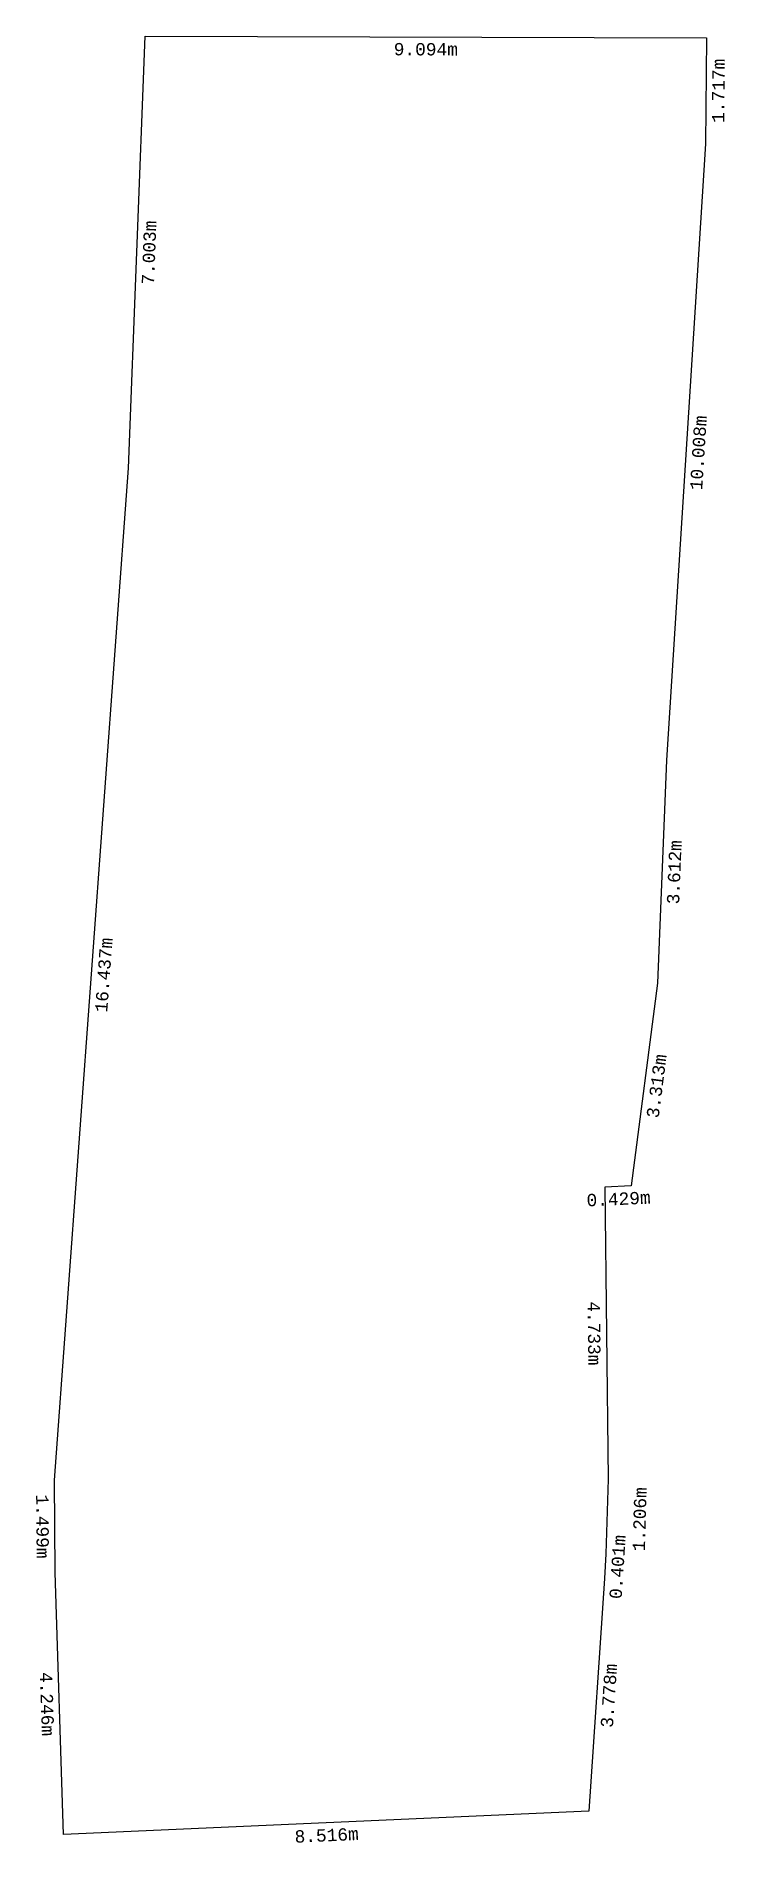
# Model space of a CAD drawing. Header units: millimetres. Extents: x 613704.4 to 613715.5, y 1320310.4 to 1320339.6.
import ezdxf
from ezdxf.enums import TextEntityAlignment as Align

# ---------------------------------------------------------------- set-up
doc = ezdxf.new("R2010")
doc.units = ezdxf.units.MM
doc.styles.add('MONOTXT4', font='monotxt4.shx')

msp = doc.modelspace()

# ---------------------------------------------------------------- linework, layer by layer
msp.add_lwpolyline([(613713.323, 1320310.885), (613704.816, 1320310.504), (613704.683, 1320314.748), (613704.671, 1320316.247), (613705.867, 1320332.64), (613706.138, 1320339.637), (613715.232, 1320339.612), (613715.215, 1320337.895), (613714.583, 1320327.907), (613714.435, 1320324.298), (613714.013, 1320321.012), (613713.584, 1320320.993), (613713.637, 1320316.26), (613713.603, 1320315.054), (613713.577, 1320314.654)], close=True)

# ---------------------------------------------------------------- texts
at = {"color": 2, "style": 'MONOTXT4'}
for s, rotation, p in [('9.094m', 359.8396, (613710.685, 1320339.425)), ('1.717m', 89.4327, (613715.423, 1320338.752)), ('7.003m', 87.7798, (613706.202, 1320336.131)), ('10.008m', 86.3794, (613715.099, 1320332.888)), ('3.612m', 87.6517, (613714.709, 1320326.094)), ('16.437m', 85.8272, (613705.468, 1320324.429)), ('3.313m', 82.6819, (613714.422, 1320322.63)), ('0.429m', 2.5359, (613713.807, 1320320.803)), ('4.733m', 270.6416, (613713.411, 1320318.624)), ('1.499m', 270.4587, (613704.477, 1320315.496)), ('1.206m', 88.3851, (613714.148, 1320315.613)), ('0.401m', 86.281, (613713.79, 1320314.841)), ('3.778m', 86.1446, (613713.65, 1320312.756)), ('4.246m', 271.795, (613704.55, 1320312.62)), ('8.516m', 2.5644, (613709.078, 1320310.495))]:
    msp.add_text(s, height=0.2, rotation=rotation, dxfattribs=at).set_placement(p, align=Align.MIDDLE)

doc.saveas('drawing.dxf')
